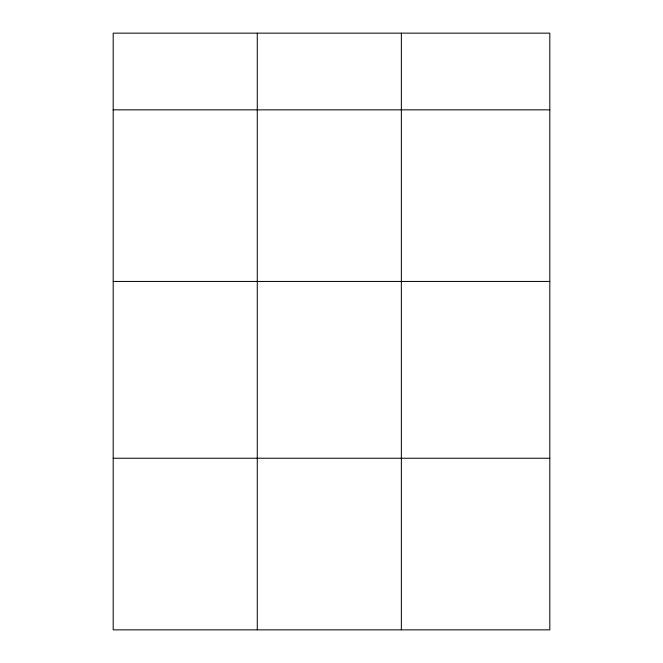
<?xml version="1.0" encoding="UTF-8"?>
<svg xmlns="http://www.w3.org/2000/svg" width="663" height="663" viewBox="0 0 663 663"><rect width="100%" height="100%" fill="white"/><g stroke="black" fill="none" stroke-linecap="round" stroke-linejoin="round"><path stroke-width="0.99" d="M549.809 281.444L549.809 33.15L113.191 33.15L113.191 629.85L549.809 629.85L549.809 281.444L113.191 281.444M113.191 109.843L549.809 109.843M113.191 458.249L549.809 458.249M401.355 33.15L401.355 629.85M257.277 33.15L257.277 629.85"/></g></svg>
